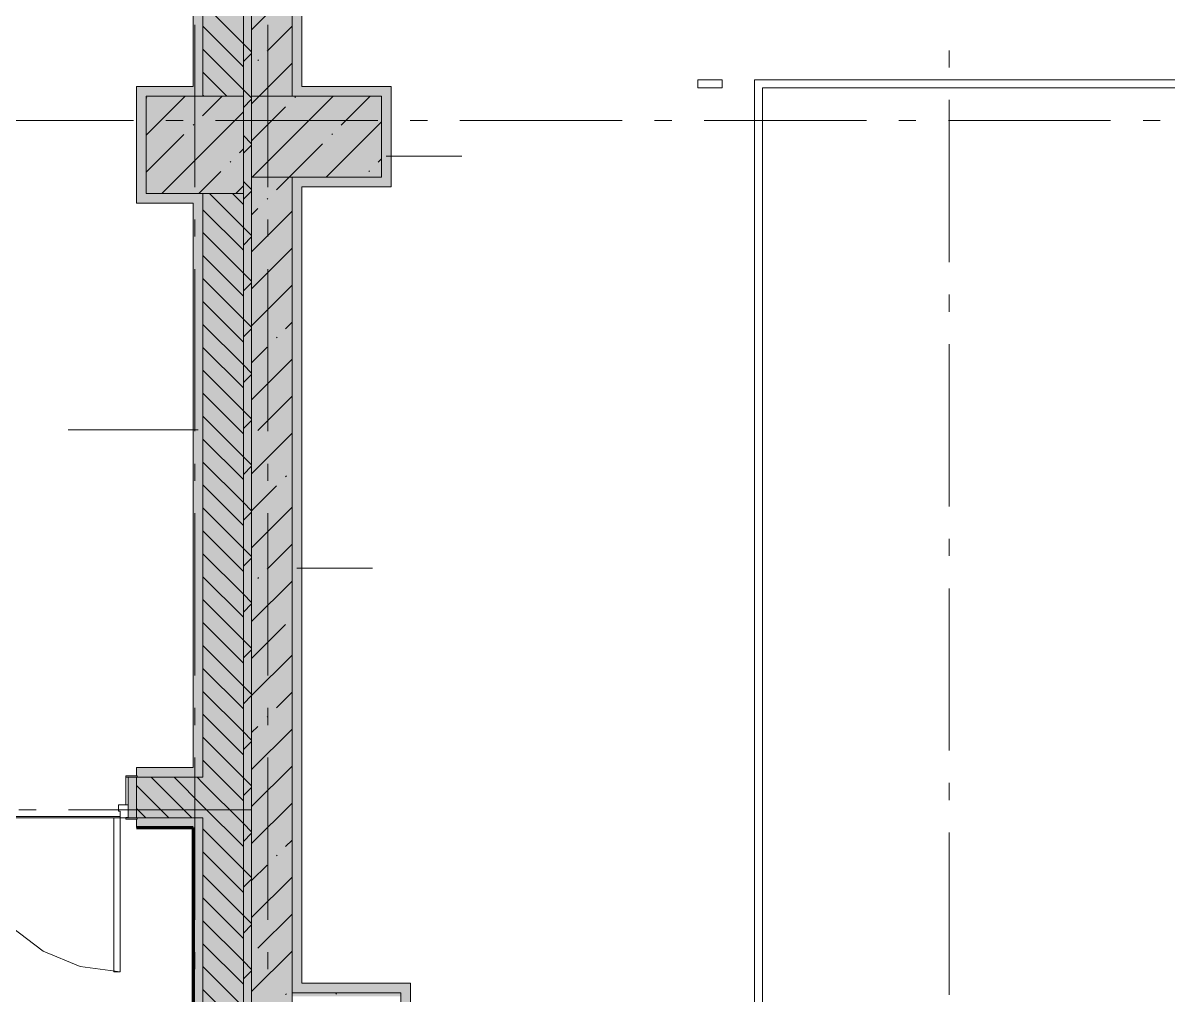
# Model space of a CAD drawing. Header units: millimetres. Extents: x -537608 to 253996, y -217170 to 186033.
# Drawn here: x -316986 to -309926, y -133443 to -127448 of the extents above; entities that cross this region are included whole.
import ezdxf

# ---------------------------------------------------------------- set-up
doc = ezdxf.new("R2010")
doc.units = ezdxf.units.MM
doc.layers.add('16) Лак 1.6м', color=160, linetype='Continuous', lineweight=90)
doc.layers.add('PDF _Геометрия', color=7, linetype='Continuous')
doc.layers.add('PDF _Сплошная заливка', color=7, linetype='Continuous', true_color=0xffffff)

msp = doc.modelspace()

# ---------------------------------------------------------------- hatches: boundary and pattern name
at = {"layer": 'PDF _Сплошная заливка', "transparency": 33554559}
for points in [[(-315576.1848, -135949.6272), (-315576.1848, -124399.6235), (-315626.185, -124399.6235), (-315626.185, -135919.6279), (-315618.1846, -135919.6279), (-315618.1846, -135949.6272)], [(-316213.6532, -128499.6244), (-315626.185, -128499.6244), (-315626.185, -127899.626), (-316226.1833, -127899.626), (-316226.1833, -128499.6244)], [(-315576.1848, -128399.624), (-314776.1856, -128399.624), (-314776.1856, -127899.626), (-315576.1848, -127899.626), (-315576.1848, -128304.4246)], [(-314676.1851, -133449.6269), (-314656.1842, -133449.6269), (-314656.1842, -133429.6259), (-315326.1837, -133429.6259), (-315326.1837, -133449.6269)]]:
    msp.add_hatch(color=256, dxfattribs=at).paths.add_polyline_path(points)
h = msp.add_hatch(color=256, dxfattribs=at)
h.paths.add_polyline_path([(-315326.1837, -142649.631), (-315326.1837, -140199.9776), (-315576.1848, -140199.9776), (-315576.1848, -142649.631)], flags=0)
h.paths.add_polyline_path([(-315576.1848, -139699.9775), (-315326.1837, -139699.9775), (-315326.1837, -137949.6274), (-315576.1848, -137949.6274)], flags=0)
h.paths.add_polyline_path([(-315576.1848, -135949.6272), (-315326.1837, -135949.6272), (-315326.1837, -134749.6262), (-315576.1848, -134749.6262), (-315576.1848, -135436.83)], flags=0)
h.paths.add_polyline_path([(-315519.8936, -134249.6261), (-315326.1837, -134249.6261), (-315326.1837, -128399.624), (-315576.1848, -128399.624), (-315576.1848, -134249.6261)], flags=0)
h.paths.add_polyline_path([(-315357.4359, -127899.626), (-315326.1837, -127899.626), (-315326.1837, -124899.6214), (-315576.1848, -124899.6214), (-315576.1848, -127899.626)], flags=0)
at = {"layer": 'PDF _Сплошная заливка', "true_color": 0xff7d7d, "transparency": 33554559}
for points in [[(-315326.1837, -127899.626), (-315266.1851, -127899.626), (-315266.1851, -124899.6214), (-315326.1837, -124899.6214), (-315326.1837, -125451.4624)], [(-315936.1847, -127899.626), (-315876.1861, -127899.626), (-315876.1861, -124999.6218), (-315936.1847, -124999.6218), (-315936.1847, -127839.6232)], [(-315936.1847, -127899.626), (-315936.1847, -127839.6232), (-316286.1862, -127839.6232), (-316286.1862, -127899.626), (-316213.6532, -127899.626)], [(-314776.1856, -127899.626), (-314716.1827, -127899.626), (-314716.1827, -127839.6232), (-315266.1851, -127839.6232), (-315266.1851, -127899.626)], [(-315326.1837, -133429.6259), (-315266.1851, -133429.6259), (-315266.1851, -128399.624), (-315326.1837, -128399.624), (-315326.1837, -132583.87)], [(-314776.1856, -128459.6268), (-314716.1827, -128459.6268), (-314716.1827, -128399.624), (-315266.1851, -128399.624), (-315266.1851, -128459.6268)], [(-315936.1847, -128559.6229), (-315876.1861, -128559.6229), (-315876.1861, -128499.6244), (-316226.1833, -128499.6244), (-316226.1833, -128559.6229), (-316213.6532, -128559.6229)], [(-314656.1842, -133429.6259), (-314596.1856, -133429.6259), (-314596.1856, -133369.6275), (-315266.1851, -133369.6275), (-315266.1851, -133429.6259)]]:
    msp.add_hatch(color=11, dxfattribs=at).paths.add_polyline_path(points)
at = {"layer": 'PDF _Сплошная заливка', "transparency": 33554559}
h = msp.add_hatch(color=256, dxfattribs=at)
h.paths.add_polyline_path([(-315876.1861, -139699.9775), (-315626.185, -139699.9775), (-315626.185, -137949.6274), (-315876.1861, -137949.6274), (-315876.1861, -137979.6289)], flags=0)
h.paths.add_polyline_path([(-315876.1861, -135949.6272), (-315626.185, -135949.6272), (-315626.185, -134849.9755), (-315876.1861, -134849.9755), (-315876.1861, -135919.6279)], flags=0)
h.paths.add_polyline_path([(-315626.185, -134249.9749), (-315626.185, -128499.6244), (-315876.1861, -128499.6244), (-315876.1861, -134249.9749)], flags=0)
h.paths.add_polyline_path([(-315626.185, -127899.626), (-315626.185, -124999.9706), (-315876.1861, -124999.9706), (-315876.1861, -127899.626)], flags=0)
at = {"layer": 'PDF _Сплошная заливка', "true_color": 0xff7d7d, "transparency": 33554559}
h = msp.add_hatch(color=11, dxfattribs=at)
h.paths.add_polyline_path([(-316213.6532, -132099.6252), (-315936.1847, -132099.6252), (-315936.1847, -132039.6267), (-316286.1862, -132039.6267), (-316286.1862, -132091.627), (-316281.1827, -132091.627), (-316281.1827, -132099.6252)], flags=0)
h.paths.add_polyline_path([(-317441.1861, -132099.6252), (-317441.1861, -132091.627), (-317436.1827, -132091.627), (-317436.1827, -132039.6267), (-318606.1844, -132039.6267), (-318606.1844, -132099.6252), (-317900.1918, -132099.6252)], flags=0)
at = {"layer": 'PDF _Сплошная заливка', "transparency": 33554559}
h = msp.add_hatch(color=256, dxfattribs=at)
h.paths.add_polyline_path([(-315876.1861, -132349.6264), (-315876.1861, -132099.6252), (-316286.1862, -132099.6252), (-316286.1862, -132349.6264), (-316213.6532, -132349.6264)], flags=0)
h.paths.add_polyline_path([(-317441.1861, -132349.6264), (-317436.1827, -132349.6264), (-317436.1827, -132099.6252), (-319276.184, -132099.6252), (-319276.184, -132349.6264), (-317900.1918, -132349.6264)], flags=0)
h.paths.add_polyline_path([(-319876.1866, -132349.6264), (-319876.1866, -132099.6252), (-322926.1872, -132099.6252), (-322926.1872, -132349.6264), (-321273.2691, -132349.6264)], flags=0)
h.paths.add_polyline_path([(-323803.077, -132349.6264), (-323526.1855, -132349.6264), (-323526.1855, -132099.6252), (-326526.1901, -132099.6252), (-326526.1901, -132349.6264), (-324646.3463, -132349.6264)], flags=0)
at = {"layer": 'PDF _Сплошная заливка', "true_color": 0xff7d7d, "transparency": 33554559}
h = msp.add_hatch(color=11, dxfattribs=at)
h.paths.add_polyline_path([(-315876.1861, -132409.6271), (-315876.1861, -132349.6264), (-316281.1827, -132350.4833), (-316281.1827, -132357.6267), (-316286.1862, -132357.6267), (-316286.1862, -132409.6271), (-315936.1847, -132409.6271)], flags=0)
h.paths.add_polyline_path([(-317436.1827, -132409.6271), (-317436.1827, -132357.6267), (-317441.1861, -132357.6267), (-317441.1861, -132349.6264), (-328886.1903, -132349.6264), (-328886.1903, -132357.6267), (-328891.1895, -132357.6267), (-328891.1895, -132409.6271), (-317900.1918, -132409.6271)], flags=0)
h.paths.add_polyline_path([(-331301.1941, -132409.6271), (-330041.1902, -132409.6271), (-330041.1902, -132357.6267), (-330046.1894, -132357.6267), (-330046.1894, -132349.6264), (-331301.1941, -132349.6264)], flags=0)

# ---------------------------------------------------------------- linework, layer by layer
at = {"layer": '16) Лак 1.6м'}
for p, q in [((-316286.1862, -132409.6271), (-315936.1847, -132409.6271)), ((-315936.1847, -132409.6271), (-315936.1847, -134189.9742))]:
    msp.add_line(p, q, dxfattribs=at)
at = {"layer": 'PDF _Геометрия', "lineweight": 9}
for p, q in [((-315626.185, -124399.6235), (-315626.185, -135919.6279)), ((-315576.1848, -124899.6214), (-315576.1848, -127899.626)), ((-315576.1848, -127899.626), (-315576.1848, -124899.6214)), ((-315326.1837, -127899.626), (-315326.1837, -124899.6214)), ((-315326.1837, -124899.6214), (-315326.1837, -127899.626)), ((-315876.1861, -127899.626), (-315876.1861, -124999.6218)), ((-315876.1861, -124999.9706), (-315876.1861, -127899.626)), ((-315626.185, -127899.626), (-315626.185, -124999.9706)), ((-315266.1851, -127839.6232), (-315266.1851, -124959.6242)), ((-315936.1847, -127839.6232), (-315936.1847, -125059.6247)), ((-315576.1848, -127490.6766), (-315326.1837, -127240.6798)), ((-315626.185, -127577.4364), (-315876.1861, -127327.4353)), ((-315626.185, -127718.8553), (-315876.1861, -127468.8542)), ((-315480.4644, -127623.0575), (-315326.1837, -127468.7768)), ((-315626.185, -127860.2786), (-315876.1861, -127610.2775)), ((-315576.1848, -127627.4323), (-315626.185, -127577.4364)), ((-315626.185, -127686.5955), (-315576.1848, -127636.5953)), ((-315537.4875, -127680.0806), (-315532.7468, -127675.3398)), ((-315528.9318, -127899.626), (-315326.1837, -127696.8737)), ((-315728.2566, -127899.626), (-315876.1861, -127751.6965)), ((-316286.1862, -127899.626), (-316286.1862, -127839.6232)), ((-316286.1862, -127839.6232), (-315936.1847, -127839.6232)), ((-314716.1827, -127839.6232), (-315266.1851, -127839.6232)), ((-314716.1827, -127899.626), (-314716.1827, -127839.6232)), ((-316286.1862, -128559.6229), (-316286.1862, -127899.626)), ((-316226.1833, -128140.6795), (-315985.1299, -127899.626)), ((-315876.1861, -127899.626), (-316226.1833, -127899.626)), ((-316226.1833, -127899.626), (-316226.1833, -128499.6244)), ((-316226.1833, -128499.6244), (-316226.1833, -127899.626)), ((-316226.1833, -127899.626), (-315936.1847, -127899.626)), ((-316226.1833, -127912.5782), (-316221.7827, -127908.1819)), ((-315936.1847, -127899.626), (-315876.1861, -127899.626)), ((-315879.6351, -128022.2282), (-315757.033, -127899.626)), ((-315869.6799, -127899.626), (-315876.1861, -127893.1198)), ((-315626.185, -127899.626), (-315876.1861, -127899.626)), ((-315876.1861, -127899.626), (-315626.185, -127899.626)), ((-315576.1848, -127910.2788), (-315626.185, -127860.2786)), ((-315626.185, -128499.6244), (-315626.185, -127899.626)), ((-315626.185, -127969.442), (-315576.1848, -127919.4418)), ((-315576.1848, -127946.8748), (-315528.9318, -127899.626)), ((-315576.1848, -127899.626), (-315576.1848, -128399.624)), ((-314776.1856, -127899.626), (-315576.1848, -127899.626)), ((-315572.7357, -128399.624), (-315072.7335, -127899.626)), ((-315309.3906, -127908.1819), (-315304.6498, -127903.4368)), ((-315024.2662, -128079.2557), (-314844.6366, -127899.626)), ((-314776.1856, -128399.624), (-314776.1856, -127899.626)), ((-314716.1827, -128399.624), (-314716.1827, -127899.626)), ((-315576.1848, -128174.9761), (-315366.4138, -127965.2051)), ((-316128.9344, -128499.6244), (-315626.185, -127996.875)), ((-315116.5375, -128399.624), (-314776.1856, -128059.272)), ((-315936.6626, -128079.2557), (-315931.9175, -128074.5105)), ((-315081.2894, -128136.2789), (-315076.5486, -128131.538)), ((-316226.1833, -128368.7764), (-315993.6858, -128136.2789)), ((-315576.1848, -128193.1212), (-315626.185, -128143.1209)), ((-315626.185, -128252.2844), (-315576.1848, -128202.2842)), ((-315344.6388, -128399.624), (-315138.3168, -128193.302)), ((-315651.5382, -128250.3295), (-315626.185, -128224.9763)), ((-314746.182, -128269.5554), (-314280.0328, -128269.5554)), ((-315708.5613, -128307.3526), (-315703.8205, -128302.6118)), ((-314796.1693, -128307.3526), (-314776.1856, -128287.3689)), ((-315900.8331, -128499.6244), (-315765.5845, -128364.3758)), ((-315576.1848, -128399.624), (-315576.1848, -134249.6261)), ((-315576.1848, -134249.6261), (-315576.1848, -128399.624)), ((-315576.1848, -128399.624), (-314776.1856, -128399.624)), ((-315423.4369, -128478.4264), (-315344.6388, -128399.624)), ((-315326.1837, -133429.6259), (-315326.1837, -128399.624)), ((-315326.1837, -128399.624), (-315326.1837, -133429.6259)), ((-314853.1924, -128364.3758), (-314848.4517, -128359.635)), ((-314716.1827, -128459.6268), (-314716.1827, -128399.624)), ((-315672.7362, -128499.6244), (-315626.185, -128453.0732)), ((-315576.1848, -128475.9634), (-315626.185, -128425.9632)), ((-315626.185, -128535.1266), (-315576.1848, -128485.1264)), ((-315266.1851, -133369.6275), (-315266.1851, -128459.6268)), ((-315266.1851, -128459.6268), (-314716.1827, -128459.6268)), ((-316226.1833, -128499.6244), (-315876.1861, -128499.6244)), ((-315876.1861, -128499.6244), (-316226.1833, -128499.6244)), ((-315876.1861, -128499.6244), (-315626.185, -128499.6244)), ((-315626.185, -128499.6244), (-315876.1861, -128499.6244)), ((-315876.1861, -128499.6244), (-315876.1861, -132099.6252)), ((-315876.1861, -128559.6229), (-315876.1861, -128499.6244)), ((-315626.185, -128708.8055), (-315835.3661, -128499.6244)), ((-315626.185, -128567.3822), (-315693.9428, -128499.6244)), ((-315626.185, -134249.9749), (-315626.185, -128499.6244)), ((-315480.4644, -128535.4496), (-315475.7236, -128530.7088)), ((-316226.1833, -128559.6229), (-316286.1862, -128559.6229)), ((-315936.1847, -128559.6229), (-316226.1833, -128559.6229)), ((-315936.1847, -132039.6267), (-315936.1847, -128559.6229)), ((-315876.1861, -132099.6252), (-315876.1861, -128559.6229)), ((-315626.185, -128850.2288), (-315876.1861, -128600.2277)), ((-315576.1848, -128631.1699), (-315537.4875, -128592.477)), ((-315576.1848, -128859.2712), (-315326.1837, -128609.27)), ((-315626.185, -128991.6477), (-315876.1861, -128741.6466)), ((-315576.1848, -128758.8057), (-315626.185, -128708.8055)), ((-315626.185, -128817.9689), (-315576.1848, -128767.9687)), ((-315576.1848, -129087.3681), (-315326.1837, -128837.367)), ((-315626.185, -129133.071), (-315876.1861, -128883.0699)), ((-315626.185, -129274.4901), (-315876.1861, -129024.4933)), ((-315576.1848, -129041.648), (-315626.185, -128991.6477)), ((-315626.185, -129100.8112), (-315576.1848, -129050.8109)), ((-315576.1848, -129315.4694), (-315326.1837, -129065.4683)), ((-315626.185, -129415.9133), (-315876.1861, -129165.9122)), ((-315626.185, -129557.3323), (-315876.1861, -129307.3355)), ((-315576.1848, -129324.4903), (-315626.185, -129274.4901)), ((-315626.185, -129383.6535), (-315576.1848, -129333.6532)), ((-315366.4138, -129333.7953), (-315326.1837, -129293.5652)), ((-315423.4369, -129390.8228), (-315418.6961, -129386.0777)), ((-315626.185, -129698.7556), (-315876.1861, -129448.7545)), ((-315576.1848, -129543.5663), (-315480.4644, -129447.8459)), ((-315576.1848, -129771.6633), (-315326.1837, -129521.6665)), ((-315626.185, -129840.1789), (-315876.1861, -129590.1778)), ((-315576.1848, -129607.3325), (-315626.185, -129557.3323)), ((-315626.185, -129666.4957), (-315576.1848, -129616.4955)), ((-315626.185, -129981.5979), (-315876.1861, -129731.5968)), ((-315537.4875, -129961.0673), (-315326.1837, -129749.7634)), ((-315626.185, -130123.0212), (-315876.1861, -129873.0201)), ((-315576.1848, -129890.1748), (-315626.185, -129840.1789)), ((-315626.185, -129949.338), (-315576.1848, -129899.3378)), ((-315906.1854, -129957.6484), (-316706.1846, -129957.6484)), ((-315626.185, -130264.4401), (-315876.1861, -130014.439)), ((-315576.1848, -130227.8615), (-315326.1837, -129977.8603)), ((-315626.185, -130405.8635), (-315876.1861, -130155.8624)), ((-315576.1848, -130173.0214), (-315626.185, -130123.0212)), ((-315626.185, -130232.1846), (-315576.1848, -130182.1844)), ((-315366.4138, -130246.1917), (-315361.673, -130241.4509)), ((-315626.185, -130547.2825), (-315876.1861, -130297.2856)), ((-315576.1848, -130455.9584), (-315423.4369, -130303.2149)), ((-315626.185, -130688.7057), (-315876.1861, -130438.7046)), ((-315576.1848, -130455.8637), (-315626.185, -130405.8635)), ((-315576.1848, -130684.0596), (-315326.1837, -130434.0585)), ((-315626.185, -130515.0268), (-315576.1848, -130465.0266)), ((-315626.185, -130830.1247), (-315876.1861, -130580.1279)), ((-315480.4644, -130816.4362), (-315326.1837, -130662.1555)), ((-315626.185, -130971.548), (-315876.1861, -130721.5469)), ((-315576.1848, -130738.706), (-315626.185, -130688.7057)), ((-315626.185, -130797.8692), (-315576.1848, -130747.8689)), ((-315296.1844, -130811.2562), (-314830.0352, -130811.2562)), ((-315626.185, -131112.9713), (-315876.1861, -130862.9702)), ((-315537.4875, -130873.4637), (-315532.7468, -130868.7186)), ((-315576.1848, -131140.2578), (-315326.1837, -130890.2567)), ((-315626.185, -131254.3903), (-315876.1861, -131004.3892)), ((-315576.1848, -131021.5482), (-315626.185, -130971.548)), ((-315626.185, -131080.7114), (-315576.1848, -131030.7112)), ((-315626.185, -131395.8114), (-315876.1861, -131145.8124)), ((-315576.1848, -131368.3548), (-315366.4138, -131158.5838)), ((-315626.185, -131537.2347), (-315876.1861, -131287.2336)), ((-315576.1848, -131304.3905), (-315626.185, -131254.3903)), ((-315626.185, -131363.5537), (-315576.1848, -131313.5535)), ((-315576.1848, -131596.4539), (-315326.1837, -131346.4528)), ((-315626.185, -131678.6559), (-315876.1861, -131428.6548)), ((-315626.185, -131820.077), (-315876.1861, -131570.0759)), ((-315576.1848, -131587.2328), (-315626.185, -131537.2347)), ((-315423.4369, -131671.8073), (-315326.1837, -131574.5519)), ((-315626.185, -131646.3959), (-315576.1848, -131596.3957)), ((-315626.185, -131961.4981), (-315876.1861, -131711.497)), ((-315480.4644, -131728.8305), (-315475.7236, -131724.0896)), ((-315576.1848, -131824.553), (-315537.4875, -131785.8558)), ((-315576.1848, -132052.6499), (-315326.1837, -131802.651)), ((-315626.185, -132102.9192), (-315876.1861, -131852.9203)), ((-315576.1848, -131870.0772), (-315626.185, -131820.077)), ((-315626.185, -131929.2404), (-315576.1848, -131879.2402)), ((-315626.185, -132244.3404), (-315876.1861, -131994.3415)), ((-316286.1862, -132091.627), (-316286.1862, -132039.6267)), ((-316286.1862, -132039.6267), (-315936.1847, -132039.6267)), ((-315576.1848, -132280.749), (-315326.1837, -132030.7501)), ((-316351.1839, -132091.627), (-316351.1839, -132099.6252)), ((-316281.1827, -132091.627), (-316351.1839, -132091.627)), ((-316351.1839, -132099.6252), (-316351.1839, -132269.6268)), ((-316336.1821, -132099.6252), (-316351.1839, -132099.6252)), ((-316351.1839, -132099.6252), (-316281.1827, -132099.6252)), ((-316336.1821, -132099.6252), (-316336.1821, -132349.6264)), ((-316286.1862, -132099.6252), (-316336.1821, -132099.6252)), ((-316336.1821, -132269.6268), (-316336.1821, -132099.6252)), ((-316286.1862, -132349.6264), (-316286.1862, -132099.6252)), ((-316086.5858, -132349.6264), (-316286.1862, -132150.0259)), ((-316281.1827, -132099.6252), (-316281.1827, -132091.627)), ((-315936.1847, -132099.6252), (-316281.1827, -132099.6252)), ((-316281.1827, -132099.6252), (-315936.1847, -132099.6252)), ((-315945.1625, -132349.6264), (-316195.1636, -132099.6252)), ((-315876.1861, -132277.1837), (-316053.7403, -132099.6252)), ((-315876.1861, -132099.6252), (-315936.1847, -132099.6252)), ((-315936.1847, -132099.6252), (-315876.1861, -132099.6252)), ((-315876.1861, -132135.7626), (-315912.3213, -132099.6252)), ((-315626.185, -132385.7616), (-315876.1861, -132135.7626)), ((-315576.1848, -132152.9195), (-315626.185, -132102.9192)), ((-315626.185, -132212.0827), (-315576.1848, -132162.0824)), ((-316336.1821, -132269.6268), (-316396.1849, -132269.6268)), ((-316396.1849, -132269.6268), (-316396.1849, -132309.6266)), ((-316351.1839, -132269.6268), (-316336.1821, -132269.6268)), ((-316336.1821, -132349.6264), (-316336.1821, -132269.6268)), ((-316228.0047, -132349.6264), (-316286.1862, -132291.4471)), ((-315626.185, -132527.1827), (-315876.1861, -132277.1837)), ((-315576.1848, -132508.8481), (-315326.1837, -132258.847)), ((-316386.1824, -132349.6264), (-316426.1842, -132349.6264)), ((-316426.1842, -132349.6264), (-316426.1842, -133299.6262)), ((-316396.1849, -132309.6266), (-316386.1824, -132309.6266)), ((-316386.1824, -132309.6266), (-316386.1824, -132349.6264)), ((-316386.1824, -132349.6264), (-316336.1821, -132349.6264)), ((-316386.1824, -133299.6262), (-316386.1824, -132349.6264)), ((-316351.1839, -132348.6252), (-316351.1839, -132349.6264)), ((-316336.1821, -132348.6252), (-316351.1839, -132348.6252)), ((-316351.1839, -132349.6264), (-316336.1821, -132349.6264)), ((-316351.1839, -132349.6264), (-316351.1839, -132357.6267)), ((-316281.1827, -132349.6264), (-316351.1839, -132349.6264)), ((-316351.1839, -132357.6267), (-316281.1827, -132357.6267)), ((-316336.1821, -132349.6264), (-316336.1821, -132348.6252)), ((-316336.1821, -132349.6264), (-316286.1862, -132349.6264)), ((-316286.1862, -132357.6267), (-316286.1862, -132409.6271)), ((-316281.1827, -132357.6267), (-316281.1827, -132349.6264)), ((-316281.1827, -132349.6264), (-315876.1861, -132349.6264)), ((-315876.1861, -132349.6264), (-316281.1827, -132349.6264)), ((-315876.1861, -132409.6271), (-315876.1861, -132349.6264)), ((-315876.1861, -132349.6264), (-315876.1861, -134249.9749)), ((-315876.1861, -134249.9749), (-315876.1861, -132409.6271)), ((-315626.185, -132668.6059), (-315876.1861, -132418.6049)), ((-315576.1848, -132435.7618), (-315626.185, -132385.7616)), ((-315626.185, -132494.925), (-315576.1848, -132444.9248)), ((-315366.4138, -132527.1762), (-315326.1837, -132486.9461)), ((-315626.185, -132810.0271), (-315876.1861, -132560.026)), ((-315423.4369, -132584.2015), (-315418.6961, -132579.4586)), ((-315576.1848, -132736.9472), (-315480.4644, -132641.2247)), ((-315626.185, -132951.4483), (-315876.1861, -132701.4472)), ((-315576.1848, -132718.604), (-315626.185, -132668.6059)), ((-315576.1848, -132965.0441), (-315326.1837, -132715.0452)), ((-315626.185, -132777.7672), (-315576.1848, -132727.767)), ((-315626.185, -133092.8694), (-315876.1861, -132842.8683)), ((-315626.185, -133234.2905), (-315876.1861, -132984.2916)), ((-315576.1848, -133001.4485), (-315626.185, -132951.4483)), ((-315537.4875, -133154.4482), (-315326.1837, -132943.1443)), ((-317057.9343, -133021.3784), (-316861.1844, -133172.35)), ((-315626.185, -133060.6117), (-315576.1848, -133010.6115)), ((-315626.185, -133375.7117), (-315876.1861, -133125.7127)), ((-316861.1844, -133172.35), (-316632.0627, -133267.2566)), ((-315576.1848, -133421.2424), (-315326.1837, -133171.2413)), ((-316632.0627, -133267.2566), (-316386.1824, -133299.6262)), ((-315626.185, -133517.1328), (-315876.1861, -133267.1339)), ((-315576.1848, -133284.2907), (-315626.185, -133234.2905)), ((-316426.1842, -133299.6262), (-316386.1824, -133299.6262)), ((-315626.185, -133343.4539), (-315576.1848, -133293.4537)), ((-315626.185, -133658.554), (-315876.1861, -133408.555)), ((-315326.1837, -134249.6261), (-315326.1837, -133429.6259)), ((-315326.1837, -133429.6259), (-315266.1851, -133429.6259)), ((-314656.1842, -133429.6259), (-315326.1837, -133429.6259)), ((-315326.1837, -133429.6259), (-315326.1837, -133449.6269)), ((-314596.1856, -133369.6275), (-315266.1851, -133369.6275)), ((-315266.1851, -133429.6259), (-314656.1842, -133429.6259)), ((-314656.1842, -133429.6259), (-314656.1842, -134749.6262)), ((-314656.1842, -133449.6269), (-314656.1842, -133429.6259)), ((-314596.1856, -133429.6259), (-314596.1856, -133369.6275)), ((-314596.1856, -134749.6262), (-314596.1856, -133429.6259)), ((-315366.4138, -133439.5705), (-315361.673, -133434.8296))]:
    msp.add_line(p, q, dxfattribs=at)
at = {"layer": 'PDF _Геометрия', "color": 253, "lineweight": 9, "true_color": 0xaaaaaa}
for p, q in [((-315926.182, -127460.5008), (-315926.182, -128460.5009)), ((-315476.1843, -127460.5008), (-315476.1843, -128460.5009)), ((-311276.183, -127617.4555), (-311276.183, -127723.2905)), ((-311276.183, -127923.2913), (-311276.183, -128923.2914)), ((-317303.7803, -128049.9712), (-316303.7802, -128049.9712)), ((-316103.7793, -128049.9712), (-315997.9486, -128049.9712)), ((-315797.9477, -128049.9712), (-314797.9476, -128049.9712)), ((-314597.9467, -128049.9712), (-314492.1118, -128049.9712)), ((-314292.1152, -128049.9712), (-313292.1151, -128049.9712)), ((-313092.1142, -128049.9712), (-312986.2793, -128049.9712)), ((-312786.2784, -128049.9712), (-311786.2782, -128049.9712)), ((-311586.2774, -128049.9712), (-311480.4467, -128049.9712)), ((-311280.4458, -128049.9712), (-310280.4457, -128049.9712)), ((-310080.4449, -128049.9712), (-309974.6098, -128049.9712)), ((-315926.182, -128660.5018), (-315926.182, -128766.3367)), ((-315476.1843, -128660.5018), (-315476.1843, -128766.3367)), ((-315926.182, -128966.3333), (-315926.182, -129966.3334)), ((-315476.1843, -128966.3333), (-315476.1843, -129966.3334)), ((-311276.183, -129123.2923), (-311276.183, -129229.1229)), ((-311276.183, -129429.1238), (-311276.183, -130429.124)), ((-315926.182, -130166.3343), (-315926.182, -130272.1692)), ((-315476.1843, -130166.3343), (-315476.1843, -130272.1692)), ((-315926.182, -130472.1701), (-315926.182, -131472.1703)), ((-315476.1843, -130472.1701), (-315476.1843, -131472.1703)), ((-311276.183, -130629.1249), (-311276.183, -130734.9598)), ((-311276.183, -130934.9564), (-311276.183, -131934.9587)), ((-315926.182, -131672.169), (-315926.182, -131778.0018)), ((-315476.1843, -131672.169), (-315476.1843, -131778.0018)), ((-315926.182, -131978.0027), (-315926.182, -132978.0028)), ((-315476.1843, -131978.0027), (-315476.1843, -132978.0028)), ((-316036.1851, -132099.6252), (-316043.1822, -132099.6252)), ((-311276.183, -132134.9595), (-311276.183, -132240.7924)), ((-316904.8463, -132299.6261), (-317010.677, -132299.6261)), ((-315576.1848, -132299.6261), (-316704.8454, -132299.6261)), ((-311276.183, -132440.7911), (-311276.183, -133440.7933)), ((-315926.182, -133178.0037), (-315926.182, -133283.8365)), ((-315476.1843, -133178.0037), (-315476.1843, -133283.8365))]:
    msp.add_line(p, q, dxfattribs=at)
at = {"layer": 'PDF _Геометрия', "color": 9, "lineweight": 9, "true_color": 0xc0c0c0}
for p, q in [((-312676.0212, -127799.6256), (-312826.0219, -127799.6256)), ((-312826.0219, -127799.6256), (-312826.0219, -127849.6258)), ((-312826.0219, -127849.6258), (-312676.0212, -127849.6258)), ((-312676.0212, -127849.6258), (-312676.0212, -127799.6256)), ((-303476.0193, -127799.6256), (-312476.0247, -127799.6256)), ((-312476.0247, -127799.6256), (-312476.0247, -136799.9044)), ((-312426.0244, -136749.9042), (-312426.0244, -127849.6258)), ((-312426.0244, -127849.6258), (-306476.0197, -127849.6258)), ((-316386.1824, -132340.627), (-317336.1865, -132340.627)), ((-317336.1865, -132349.6264), (-316426.1842, -132349.6264))]:
    msp.add_line(p, q, dxfattribs=at)
at = {"layer": 'PDF _Геометрия', "color": 8, "lineweight": 9, "true_color": 0x787878}
msp.add_line((-315052.5345, -133436.2441), (-315055.8845, -133430.4355), dxfattribs=at)
at = {"layer": 'PDF _Сплошная заливка', "color": 11, "lineweight": 35, "true_color": 0xff7d7d, "transparency": 33554559}
for points in [[(-316226.1833, -128559.6229), (-316226.1833, -127899.626), (-316286.1862, -128559.6229), (-316286.1862, -127899.626)], [(-314716.1827, -128399.624), (-314716.1827, -127899.626), (-314776.1856, -128399.624), (-314776.1856, -127899.626)], [(-315876.1861, -132099.6252), (-315876.1861, -128559.6229), (-315936.1847, -132099.6252), (-315936.1847, -128559.6229)], [(-315876.1861, -134249.9749), (-315876.1861, -132409.6271), (-315936.1847, -134249.9749), (-315936.1847, -132409.6271)], [(-314596.1856, -134749.6262), (-314596.1856, -133429.6259), (-314656.1842, -134749.6262), (-314656.1842, -133429.6259)]]:
    msp.add_solid(points, dxfattribs=at)
at = {"layer": 'PDF _Сплошная заливка', "color": 7, "lineweight": 35, "true_color": 0xf4f4f4, "transparency": 33554559}
msp.add_solid([(-316336.1821, -132349.6264), (-316286.1862, -132349.6264), (-316336.1821, -132099.6252), (-316286.1862, -132099.6252)], dxfattribs=at)

doc.saveas('drawing.dxf')
